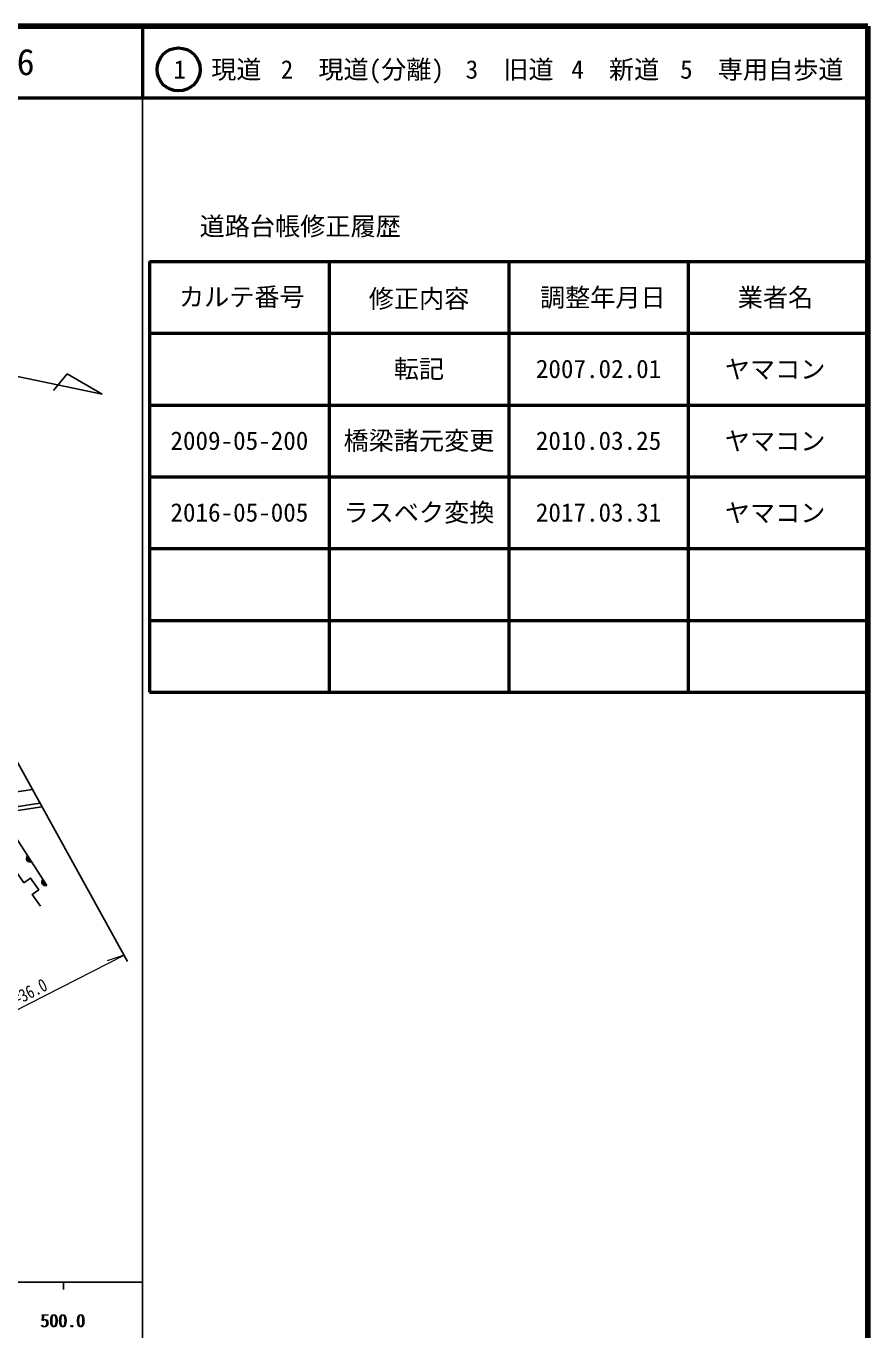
# Model space of a CAD drawing. Units: millimetres at full size, sheet at 1:1000; details may follow other scales. Extents: x 40000 to 680000, y 20000 to 380000.
# Drawn here: x 562804 to 680000, y 198357 to 380000 of the extents above; entities that cross this region are included whole.
import ezdxf
from ezdxf.enums import TextEntityAlignment as Align

# ---------------------------------------------------------------- set-up
doc = ezdxf.new("R2010")
doc.units = ezdxf.units.MM
doc.header["$LTSCALE"] = 1000
for name, color, linetype, lineweight in [('M-BGD', 7, 'Continuous', 25), ('M-BMK-OTRS', 5, 'Continuous', 25), ('M-BMK-ROW', 30, 'Continuous', 25), ('M-BMK-SRVR', 3, 'Continuous', 25), ('M-STR-HTXT', 7, 'Continuous', 13), ('M-TTL', 2, 'Continuous', 140), ('M-TTL-BAND', 7, 'Continuous', 25), ('M-TTL-FRAM', 2, 'Continuous', 50), ('M-TTL-LINE', 7, 'Continuous', 50)]:
    doc.layers.add(name, color=color, linetype=linetype, lineweight=lineweight)
doc.layers.add('M-TTL-TXT', color=7, linetype='Continuous')
doc.styles.add('ＭＳ ゴシック', font='')
doc.styles.get('ＭＳ ゴシック').set_extended_font_data('MS Gothic')

msp = doc.modelspace()

# ---------------------------------------------------------------- hatches: boundary and pattern name
at = {"layer": 'M-BGD'}
for points in [[(563552, 263560, -0.82183), (563012, 264390)], [(565133, 261125, 0.82183), (565673, 260294)]]:
    msp.add_hatch(color=256, dxfattribs=at).paths.add_polyline_path(points)

# ---------------------------------------------------------------- linework, layer by layer
for p, q in [((560556, 271092), (564724, 271764)), ((561069, 270618), (565007, 271252)), ((563552, 263560), (563012, 264390)), ((565673, 260294), (565133, 261125))]:
    msp.add_line(p, q, dxfattribs=at)
for points in [[(552250, 267250), (550462, 268969), (558993, 270579), (565673, 260294)], [(558561, 252880), (552806, 261252), (555618, 263186), (556791, 261480), (560248, 263893), (562506, 260658), (563433, 261305), (564576, 259668), (563665, 259032), (564816, 257383)]]:
    msp.add_lwpolyline(points, dxfattribs=at)
for centre in [(563364, 264028), (565485, 260763)]:
    msp.add_arc(centre, 505, 134.17468, 291.83287, dxfattribs=at)
at = {"layer": 'M-BMK-OTRS'}
msp.add_line((576919, 249695), (539658, 317127), dxfattribs=at)
at = {"layer": 'M-BMK-ROW'}
msp.add_lwpolyline([(482635, 255811), (493631, 258126), (503245, 260143), (508839, 261672), (522238, 264606), (535940, 267600), (555917, 272298), (560208, 273124), (563675, 273662)], dxfattribs=at)
at = {"layer": 'M-BMK-SRVR'}
for p, q in [((541067, 335480), (573394, 328703)), ((568507, 331573), (566640, 329224)), ((573394, 328703), (568507, 331573))]:
    msp.add_line(p, q, dxfattribs=at)
at = {"layer": 'M-STR-HTXT'}
for p, q in [((543473, 233747), (576435, 250570)), ((576435, 250570), (574114, 249770))]:
    msp.add_line(p, q, dxfattribs=at)
at = {"layer": 'M-TTL'}
for p, q in [((680000, 380000), (40000, 380000)), ((680000, 20000), (680000, 380000))]:
    msp.add_line(p, q, dxfattribs=at)
at = {"layer": 'M-TTL-BAND'}
for p, q in [((579000, 20000), (579000, 370000)), ((40000, 205000), (579000, 205000)), ((568000, 205000), (568000, 204000))]:
    msp.add_line(p, q, dxfattribs=at)
at = {"layer": 'M-TTL-FRAM'}
for p, q in [((580000, 347197), (580000, 287197)), ((580000, 347197), (680000, 347197)), ((580000, 287197), (680000, 287197))]:
    msp.add_line(p, q, dxfattribs=at)
at = {"layer": 'M-TTL-LINE'}
for p, q in [((579000, 380000), (579000, 370000)), ((40000, 370000), (680000, 370000)), ((605000, 347197), (605000, 287197)), ((630000, 347197), (630000, 287197)), ((655000, 347197), (655000, 287197)), ((580000, 337197), (680000, 337197)), ((580000, 327197), (680000, 327197)), ((580000, 317197), (680000, 317197)), ((580000, 307197), (680000, 307197)), ((580000, 297197), (680000, 297197))]:
    msp.add_line(p, q, dxfattribs=at)
msp.add_circle((584031, 373958), 3000, dxfattribs=at)

# ---------------------------------------------------------------- texts
at = {"layer": 'M-STR-HTXT', "style": 'ＭＳ ゴシック', "width": 0.8}
msp.add_text('側\u3000溝\u3000L=36.0', height=1833, rotation=27.04, dxfattribs=at).set_placement((559977, 242113), align=Align.BOTTOM_CENTER)
at = {"layer": 'M-TTL-BAND', "style": 'ＭＳ ゴシック'}
for p in [(567844, 198195), (568000, 198195)]:
    msp.add_text('500.0', height=1833, dxfattribs=at).set_placement(p, align=Align.BOTTOM_CENTER)
at = {"layer": 'M-TTL-TXT', "style": 'ＭＳ ゴシック'}
for s, height, p in [('36', 3666, (561497, 375000)), ('1\u3000現道', 2566, (589448, 373958)), ('2\u3000現道(分離)', 2566, (609619, 373958)), ('3\u3000旧道', 2566, (630121, 373958)), ('4\u3000新道', 2566, (644824, 373958)), ('5\u3000専用自歩道', 2566, (665228, 373958)), ('道路台帳修正履歴', 2566, (600968, 352113)), ('カルテ番号', 2566, (592839, 342277)), ('修正内容', 2566, (617509, 342023)), ('調整年月日', 2566, (643089, 342197)), ('業者名', 2566, (667134, 342197)), ('転記', 2566, (617500, 332245)), ('2007.02.01', 2566, (642500, 332245)), ('ヤマコン', 2566, (667077, 332189)), ('2009-05-200', 2566, (592500, 322245)), ('橋梁諸元変更', 2566, (617500, 322245)), ('2010.03.25', 2566, (642500, 322245)), ('ヤマコン', 2566, (667077, 322189)), ('2016-05-005', 2566, (592500, 312245)), ('ラスベク変換', 2566, (617500, 312245)), ('2017.03.31', 2566, (642500, 312245)), ('ヤマコン', 2566, (667077, 312189))]:
    msp.add_text(s, height=height, dxfattribs=at).set_placement(p, align=Align.MIDDLE_CENTER)

doc.saveas('drawing.dxf')
